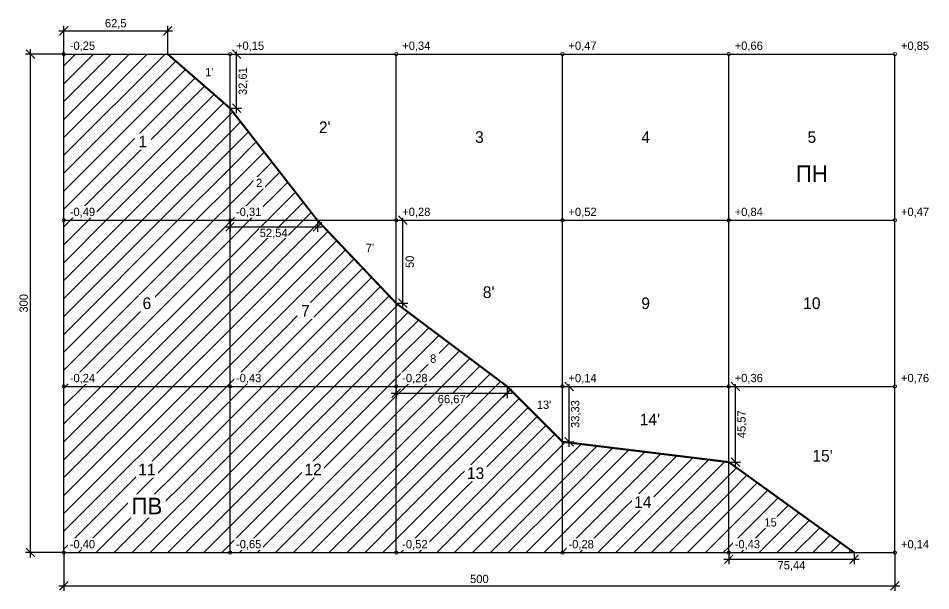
# Model space of a CAD drawing. Header units: metres. Extents: x -53 to 561, y -5023 to 322.
# Drawn here: x -27 to 522, y -4023 to -3678 of the extents above; entities that cross this region are included whole.
import ezdxf

# ---------------------------------------------------------------- set-up
doc = ezdxf.new("R2010")
doc.units = ezdxf.units.M
for name, color, linetype, lineweight in [('ЛНР', 1, 'Continuous', 70), ('Номера_фигур', 7, 'Continuous', 25), ('Отметки', 5, 'Continuous', 18), ('ПВ_ПН', 7, 'Continuous', 35), ('ПВ_штриховка', 8, 'Continuous', 18), ('Размеры', 3, 'Continuous', 18), ('Сетка', 7, 'Continuous', 25)]:
    doc.layers.add(name, color=color, linetype=linetype, lineweight=lineweight)
doc.styles.add('ГОСТ тип Б', font='ofont.ru_GOST type B.ttf')
doc.dimstyles.new('М1-2000', dxfattribs={"dimscale": 2, "dimtxt": 2.5, "dimasz": 2.5, "dimexe": 1.5, "dimexo": 0, "dimgap": 0.8, "dimtad": 1, "dimtxsty": 'ГОСТ тип Б', "dimtsz": 1.3, "dimcen": 2.5, "dimdle": 1.5, "dimclrd": 3, "dimclre": 3, "dimclrt": 3, "dimazin": 3, "dimtfac": 1, "dimtix": 1, "dimtmove": 0, "dimatfit": 3, "dimtfill": 1, "dimarcsym": 0})

# ---------------------------------------------------------------- blocks, each defined once
blk = doc.blocks.new('_OBLIQUE')
at = {"color": 0, "linetype": 'ByBlock'}
blk.add_line((-0.5, -0.5), (0.5, 0.5), dxfattribs=at)
blk = doc.blocks.new('*D11')
at = {"color": 3, "transparency": 16777216}
for p, q in [((0, -3700), (0, -3683)), ((62.5, -3700), (62.5, -3683)), ((-3, -3686), (65.5, -3686))]:
    blk.add_line(p, q, dxfattribs=at)
at = {"layer": 'Defpoints', "transparency": 16777216}
for p in [(0, -3686), (0, -3700), (62.5, -3700)]:
    blk.add_point(p, dxfattribs=at)
at = {"layer": 'Размеры', "color": 3, "transparency": 16777216, "xscale": 5.2, "yscale": 5.2}
for p in [(0, -3686), (62.5, -3686)]:
    blk.add_blockref('_OBLIQUE', p, dxfattribs=at)
at = {"layer": 'Размеры', "color": 3, "transparency": 16777216, "insert": (31.25, -3681.9), "char_height": 5, "attachment_point": 5, "style": 'ГОСТ тип Б', "bg_fill": 3, "box_fill_scale": 1.1, "bg_fill_color": 1, "bg_fill_transparency": 0}
blk.add_mtext('62,5', dxfattribs=at)
blk = doc.blocks.new('*D12')
at = {"color": 3, "transparency": 16777216}
for p, q in [((100, -3800), (100, -3807)), ((152.54, -3800), (152.54, -3807)), ((97, -3804), (155.54, -3804))]:
    blk.add_line(p, q, dxfattribs=at)
at = {"layer": 'Defpoints', "transparency": 16777216}
for p in [(100, -3800), (152.54, -3800), (100, -3804)]:
    blk.add_point(p, dxfattribs=at)
at = {"layer": 'Размеры', "color": 3, "transparency": 16777216, "xscale": 5.2, "yscale": 5.2}
for p in [(100, -3804), (152.54, -3804)]:
    blk.add_blockref('_OBLIQUE', p, dxfattribs=at)
at = {"layer": 'Размеры', "color": 3, "transparency": 16777216, "insert": (126.27, -3808.1), "char_height": 5, "attachment_point": 5, "style": 'ГОСТ тип Б', "bg_fill": 3, "box_fill_scale": 1.1, "bg_fill_color": 1, "bg_fill_transparency": 0}
blk.add_mtext('52,54', dxfattribs=at)
blk = doc.blocks.new('*D13')
at = {"color": 3, "transparency": 16777216}
for p, q in [((200, -3900), (200, -3907)), ((266.67, -3900), (266.67, -3907)), ((197, -3904), (269.67, -3904))]:
    blk.add_line(p, q, dxfattribs=at)
at = {"layer": 'Defpoints', "transparency": 16777216}
for p in [(200, -3900), (266.67, -3900), (200, -3904)]:
    blk.add_point(p, dxfattribs=at)
at = {"layer": 'Размеры', "color": 3, "transparency": 16777216, "xscale": 5.2, "yscale": 5.2}
for p in [(200, -3904), (266.67, -3904)]:
    blk.add_blockref('_OBLIQUE', p, dxfattribs=at)
at = {"layer": 'Размеры', "color": 3, "transparency": 16777216, "insert": (233.33, -3908.1), "char_height": 5, "attachment_point": 5, "style": 'ГОСТ тип Б', "bg_fill": 3, "box_fill_scale": 1.1, "bg_fill_color": 1, "bg_fill_transparency": 0}
blk.add_mtext('66,67', dxfattribs=at)
blk = doc.blocks.new('*D14')
at = {"color": 3, "transparency": 16777216}
for p, q in [((400, -4000), (400, -4007)), ((475.44, -4000), (475.44, -4007)), ((397, -4004), (478.44, -4004))]:
    blk.add_line(p, q, dxfattribs=at)
at = {"layer": 'Defpoints', "transparency": 16777216}
for p in [(400, -4000), (475.44, -4000), (400, -4004)]:
    blk.add_point(p, dxfattribs=at)
at = {"layer": 'Размеры', "color": 3, "transparency": 16777216, "xscale": 5.2, "yscale": 5.2}
for p in [(400, -4004), (475.44, -4004)]:
    blk.add_blockref('_OBLIQUE', p, dxfattribs=at)
at = {"layer": 'Размеры', "color": 3, "transparency": 16777216, "insert": (437.72, -4008.1), "char_height": 5, "attachment_point": 5, "style": 'ГОСТ тип Б', "bg_fill": 3, "box_fill_scale": 1.1, "bg_fill_color": 1, "bg_fill_transparency": 0}
blk.add_mtext('75,44', dxfattribs=at)
blk = doc.blocks.new('*D15')
at = {"color": 3, "transparency": 16777216}
for p, q in [((104, -3735.61), (104, -3697)), ((100, -3700), (107, -3700)), ((100, -3732.61), (107, -3732.61))]:
    blk.add_line(p, q, dxfattribs=at)
at = {"layer": 'Defpoints', "transparency": 16777216}
for p in [(100, -3700), (100, -3732.61), (104, -3732.61)]:
    blk.add_point(p, dxfattribs=at)
at = {"layer": 'Размеры', "color": 3, "transparency": 16777216, "xscale": 5.2, "yscale": 5.2, "rotation": 90}
for p in [(104, -3700), (104, -3732.61)]:
    blk.add_blockref('_OBLIQUE', p, dxfattribs=at)
at = {"layer": 'Размеры', "color": 3, "transparency": 16777216, "insert": (108.1, -3716.3), "char_height": 5, "attachment_point": 5, "rotation": 90, "style": 'ГОСТ тип Б', "bg_fill": 3, "box_fill_scale": 1.1, "bg_fill_color": 1, "bg_fill_transparency": 0}
blk.add_mtext('32,61', dxfattribs=at)
blk = doc.blocks.new('*D16')
at = {"color": 3, "transparency": 16777216}
for p, q in [((204, -3853), (204, -3797)), ((200, -3800), (207, -3800)), ((200, -3850), (207, -3850))]:
    blk.add_line(p, q, dxfattribs=at)
at = {"layer": 'Defpoints', "transparency": 16777216}
for p in [(200, -3800), (200, -3850), (204, -3850)]:
    blk.add_point(p, dxfattribs=at)
at = {"layer": 'Размеры', "color": 3, "transparency": 16777216, "xscale": 5.2, "yscale": 5.2, "rotation": 90}
for p in [(204, -3800), (204, -3850)]:
    blk.add_blockref('_OBLIQUE', p, dxfattribs=at)
at = {"layer": 'Размеры', "color": 3, "transparency": 16777216, "insert": (208.1, -3825), "char_height": 5, "attachment_point": 5, "rotation": 90, "style": 'ГОСТ тип Б', "bg_fill": 3, "box_fill_scale": 1.1, "bg_fill_color": 1, "bg_fill_transparency": 0}
blk.add_mtext('50', dxfattribs=at)
blk = doc.blocks.new('*D17')
at = {"color": 3, "transparency": 16777216}
for p, q in [((304, -3936.33), (304, -3897)), ((300, -3900), (307, -3900)), ((300, -3933.33), (307, -3933.33))]:
    blk.add_line(p, q, dxfattribs=at)
at = {"layer": 'Defpoints', "transparency": 16777216}
for p in [(300, -3900), (300, -3933.33), (304, -3933.33)]:
    blk.add_point(p, dxfattribs=at)
at = {"layer": 'Размеры', "color": 3, "transparency": 16777216, "xscale": 5.2, "yscale": 5.2, "rotation": 90}
for p in [(304, -3900), (304, -3933.33)]:
    blk.add_blockref('_OBLIQUE', p, dxfattribs=at)
at = {"layer": 'Размеры', "color": 3, "transparency": 16777216, "insert": (308.1, -3916.67), "char_height": 5, "attachment_point": 5, "rotation": 90, "style": 'ГОСТ тип Б', "bg_fill": 3, "box_fill_scale": 1.1, "bg_fill_color": 1, "bg_fill_transparency": 0}
blk.add_mtext('33,33', dxfattribs=at)
blk = doc.blocks.new('*D18')
at = {"color": 3, "transparency": 16777216}
for p, q in [((404, -3948.57), (404, -3897)), ((400, -3900), (407, -3900)), ((400, -3945.57), (407, -3945.57))]:
    blk.add_line(p, q, dxfattribs=at)
at = {"layer": 'Defpoints', "transparency": 16777216}
for p in [(400, -3900), (400, -3945.57), (404, -3945.57)]:
    blk.add_point(p, dxfattribs=at)
at = {"layer": 'Размеры', "color": 3, "transparency": 16777216, "xscale": 5.2, "yscale": 5.2, "rotation": 90}
for p in [(404, -3900), (404, -3945.57)]:
    blk.add_blockref('_OBLIQUE', p, dxfattribs=at)
at = {"layer": 'Размеры', "color": 3, "transparency": 16777216, "insert": (408.1, -3922.78), "char_height": 5, "attachment_point": 5, "rotation": 90, "style": 'ГОСТ тип Б', "bg_fill": 3, "box_fill_scale": 1.1, "bg_fill_color": 1, "bg_fill_transparency": 0}
blk.add_mtext('45,57', dxfattribs=at)
blk = doc.blocks.new('*D19')
at = {"color": 3, "transparency": 16777216}
for p, q in [((0, -4000), (0, -4023)), ((500, -4000), (500, -4023)), ((-3, -4020), (503, -4020))]:
    blk.add_line(p, q, dxfattribs=at)
at = {"layer": 'Defpoints', "transparency": 16777216}
for p in [(0, -4000), (500, -4000), (0, -4020)]:
    blk.add_point(p, dxfattribs=at)
at = {"layer": 'Размеры', "color": 3, "transparency": 16777216, "xscale": 5.2, "yscale": 5.2}
for p in [(0, -4020), (500, -4020)]:
    blk.add_blockref('_OBLIQUE', p, dxfattribs=at)
at = {"layer": 'Размеры', "color": 3, "transparency": 16777216, "insert": (250, -4015.9), "char_height": 5, "attachment_point": 5, "style": 'ГОСТ тип Б', "bg_fill": 3, "box_fill_scale": 1.1, "bg_fill_color": 1, "bg_fill_transparency": 0}
blk.add_mtext('500', dxfattribs=at)
blk = doc.blocks.new('*D20')
at = {"color": 3, "transparency": 16777216}
for p, q in [((-20, -4003), (-20, -3697)), ((0, -3700), (-23, -3700)), ((0, -4000), (-23, -4000))]:
    blk.add_line(p, q, dxfattribs=at)
at = {"layer": 'Defpoints', "transparency": 16777216}
for p in [(0, -3700), (-20, -4000), (0, -4000)]:
    blk.add_point(p, dxfattribs=at)
at = {"layer": 'Размеры', "color": 3, "transparency": 16777216, "xscale": 5.2, "yscale": 5.2, "rotation": 90}
for p in [(-20, -3700), (-20, -4000)]:
    blk.add_blockref('_OBLIQUE', p, dxfattribs=at)
at = {"layer": 'Размеры', "color": 3, "transparency": 16777216, "insert": (-24.1, -3850), "char_height": 5, "attachment_point": 5, "rotation": 90, "style": 'ГОСТ тип Б', "bg_fill": 3, "box_fill_scale": 1.1, "bg_fill_color": 1, "bg_fill_transparency": 0}
blk.add_mtext('300', dxfattribs=at)

msp = doc.modelspace()

# ---------------------------------------------------------------- hatches: boundary and pattern name
at = {"layer": 'ПВ_штриховка'}
h = msp.add_hatch(dxfattribs=at)
h.set_pattern_fill('ANSI31', color=8, scale=2.4)
h.paths.add_polyline_path([(62.5, -3700), (0, -3700), (0, -3800), (100, -3800), (100, -3732.609)])
h = msp.add_hatch(dxfattribs=at)
h.set_pattern_fill('ANSI31', color=8, scale=2.4)
h.paths.add_polyline_path([(100, -3732.609), (100, -3800), (152.542, -3800)])
h = msp.add_hatch(dxfattribs=at)
h.set_pattern_fill('ANSI31', color=8, scale=2.4)
h.paths.add_polyline_path([(0, -3900), (100, -3900), (100, -3800), (0, -3800)])
h = msp.add_hatch(dxfattribs=at)
h.set_pattern_fill('ANSI31', color=8, scale=2.4)
h.paths.add_polyline_path([(152.542, -3800), (100, -3800), (100, -3900), (200, -3900), (200, -3850)])
h = msp.add_hatch(dxfattribs=at)
h.set_pattern_fill('ANSI31', color=8, scale=2.4)
h.paths.add_polyline_path([(200, -3850), (200, -3900), (266.667, -3900)])
h = msp.add_hatch(dxfattribs=at)
h.set_pattern_fill('ANSI31', color=8, scale=2.4)
h.paths.add_polyline_path([(0, -4000), (100, -4000), (100, -3900), (0, -3900)])
h = msp.add_hatch(dxfattribs=at)
h.set_pattern_fill('ANSI31', color=8, scale=2.4)
h.paths.add_polyline_path([(100, -4000), (200, -4000), (200, -3900), (100, -3900)])
h = msp.add_hatch(dxfattribs=at)
h.set_pattern_fill('ANSI31', color=8, scale=2.4)
h.paths.add_polyline_path([(266.667, -3900), (200, -3900), (200, -4000), (300, -4000), (300, -3933.333)])
h = msp.add_hatch(dxfattribs=at)
h.set_pattern_fill('ANSI31', color=8, scale=2.4)
h.paths.add_polyline_path([(300, -3933.333), (300, -4000), (400, -4000), (400, -3945.57)])
h = msp.add_hatch(dxfattribs=at)
h.set_pattern_fill('ANSI31', color=8, scale=2.4)
h.paths.add_polyline_path([(400, -3945.57), (400, -4000), (475.439, -4000)])

# ---------------------------------------------------------------- linework, layer by layer
at = {"layer": 'ЛНР', "const_width": 1.2}
msp.add_lwpolyline([(475.439, -4000), (400, -3945.57), (300, -3933.333), (266.667, -3900), (200, -3850), (152.542, -3800), (100, -3732.609), (62.5, -3700)], dxfattribs=at)
at = {"layer": 'Сетка'}
for p, q in [((0, -3700), (500, -3700)), ((0, -4000), (0, -3700)), ((100, -4000), (100, -3700)), ((200, -4000), (200, -3700)), ((300, -4000), (300, -3700)), ((400, -4000), (400, -3700)), ((500, -4000), (500, -3700)), ((0, -3800), (500, -3800)), ((0, -3900), (500, -3900)), ((0, -4000), (500, -4000))]:
    msp.add_line(p, q, dxfattribs=at)

# ---------------------------------------------------------------- next in the draw order: texts
at = {"layer": 'Номера_фигур', "attachment_point": 5, "style": 'ГОСТ тип Б', "bg_fill": 3, "box_fill_scale": 1.2, "bg_fill_color": 0, "bg_fill_transparency": 0}
for s, insert, char_height in [("1'", (87.5, -3710.87), 5), ("2'", (156.989, -3744.076), 7), ('1', (47.558, -3752.548), 7), ('3', (250, -3750), 7), ('4', (350, -3750), 7), ('5', (450, -3750), 7), ('2', (117.514, -3777.536), 5), ("7'", (184.181, -3816.667), 5), ("8'", (255.556, -3843.333), 7), ('6', (50, -3850), 7), ('9', (350, -3850), 7), ('10', (450, -3850), 7), ('7', (145.399, -3854.487), 7), ('8', (222.222, -3883.333), 5), ("13'", (288.889, -3911.111), 5), ("14'", (352.585, -3919.884), 7), ("15'", (456.421, -3941.77), 7), ('11', (50, -3950), 7), ('12', (150, -3950), 7), ('13', (247.712, -3952.288), 7), ('14', (348.316, -3969.623), 7), ('15', (425.146, -3981.857), 5)]:
    msp.add_mtext(s, dxfattribs=dict(at, insert=insert, char_height=char_height))
at = {"layer": 'Отметки', "char_height": 5, "attachment_point": 7, "style": 'ГОСТ тип Б', "bg_fill": 3, "box_fill_scale": 1.2, "bg_fill_color": 0, "bg_fill_transparency": 0}
for s, insert in [('+0,34', (203.6, -3698.4)), ('+0,47', (303.6, -3698.4)), ('+0,66', (403.6, -3698.4)), ('+0,85', (503.6, -3698.4)), ('+0,52', (303.6, -3798.4)), ('+0,84', (403.6, -3798.4)), ('+0,47', (503.6, -3798.4)), ('-0,43', (103.6, -3898.4)), ('+0,76', (503.6, -3898.4))]:
    msp.add_mtext(s, dxfattribs=dict(at, insert=insert))
at = {"layer": 'ПВ_ПН', "char_height": 10, "attachment_point": 5, "style": 'ГОСТ тип Б', "bg_fill": 3, "box_fill_scale": 1.2, "bg_fill_color": 0, "bg_fill_transparency": 0}
for s, insert in [('ПН', (450, -3772)), ('ПВ', (50, -3972))]:
    msp.add_mtext(s, dxfattribs=dict(at, insert=insert))

# ---------------------------------------------------------------- next in the draw order: dimensions: what is measured, and where the dimension line sits
at = {"layer": 'Размеры'}
for base, p1, p2, override, picture, middle in [((0, -3686), (0, -3700), (62.5, -3700), {"dimtad": 1}, '*D11', (31.25, -3681.9)), ((100, -3804), (100, -3800), (152.542, -3800), {"dimtad": 4}, '*D12', (126.271, -3808.1)), ((200, -3904), (200, -3900), (266.667, -3900), {"dimtad": 4}, '*D13', (233.333, -3908.1)), ((400, -4004), (400, -4000), (475.439, -4000), {"dimtad": 4}, '*D14', (437.719, -4008.1))]:
    dim = msp.add_linear_dim(base=base, p1=p1, p2=p2, dimstyle='М1-2000', override=override, dxfattribs=at)
    dim.commit()
    dim.dimension.update_dxf_attribs({"geometry": picture, "text_midpoint": middle})
for base, p1, p2, picture, middle in [((104, -3732.609), (100, -3732.609), (100, -3700), '*D15', (108.1, -3716.304)), ((204, -3850), (200, -3850), (200, -3800), '*D16', (208.1, -3825)), ((304, -3933.333), (300, -3933.333), (300, -3900), '*D17', (308.1, -3916.667)), ((404, -3945.57), (400, -3945.57), (400, -3900), '*D18', (408.1, -3922.785))]:
    dim = msp.add_linear_dim(base=base, p1=p1, p2=p2, angle=90, dimstyle='М1-2000', override={"dimtad": 4}, dxfattribs=at)
    dim.commit()
    dim.dimension.update_dxf_attribs({"geometry": picture, "text_midpoint": middle})

# ---------------------------------------------------------------- next in the draw order: linework, layer by layer
at = {"layer": 'Отметки'}
for centre in [(200, -3700), (300, -3700), (400, -3700), (500, -3700), (300, -3800), (400, -3800), (500, -3800), (100, -3900), (500, -3900)]:
    msp.add_circle(centre, 1, dxfattribs=at)

# ---------------------------------------------------------------- next in the draw order: texts
at = {"layer": 'Отметки', "char_height": 5, "attachment_point": 7, "style": 'ГОСТ тип Б', "bg_fill": 3, "box_fill_scale": 1.2, "bg_fill_color": 0, "bg_fill_transparency": 0}
for s, insert in [('+0,15', (103.6, -3698.4)), ('-0,31', (103.6, -3798.4)), ('+0,28', (203.6, -3798.4)), ('-0,28', (203.6, -3898.4)), ('+0,14', (303.6, -3898.4)), ('+0,36', (403.6, -3898.4))]:
    msp.add_mtext(s, dxfattribs=dict(at, insert=insert))

# ---------------------------------------------------------------- next in the draw order: dimensions: what is measured, and where the dimension line sits
at = {"layer": 'Размеры'}
dim = msp.add_linear_dim(base=(0, -4020), p1=(0, -4000), p2=(500, -4000), dimstyle='М1-2000', dxfattribs=at)
dim.commit()
dim.dimension.update_dxf_attribs({"geometry": '*D19', "text_midpoint": (250, -4015.9)})

# ---------------------------------------------------------------- next in the draw order: linework, layer by layer
at = {"layer": 'Отметки'}
for centre in [(100, -3700), (100, -3800), (200, -3800), (200, -3900), (300, -3900), (400, -3900)]:
    msp.add_circle(centre, 1, dxfattribs=at)

# ---------------------------------------------------------------- next in the draw order: texts
at = {"layer": 'Отметки', "char_height": 5, "attachment_point": 7, "style": 'ГОСТ тип Б', "bg_fill": 3, "box_fill_scale": 1.2, "bg_fill_color": 0, "bg_fill_transparency": 0}
for s, insert in [('-0,65', (103.6, -3998.4)), ('-0,52', (203.6, -3998.4)), ('-0,28', (303.6, -3998.4)), ('-0,43', (403.6, -3998.4)), ('+0,14', (503.6, -3998.4))]:
    msp.add_mtext(s, dxfattribs=dict(at, insert=insert))

# ---------------------------------------------------------------- next in the draw order: dimensions: what is measured, and where the dimension line sits
at = {"layer": 'Размеры'}
dim = msp.add_linear_dim(base=(-20, -4000), p1=(0, -4000), p2=(0, -3700), angle=90, dimstyle='М1-2000', dxfattribs=at)
dim.commit()
dim.dimension.update_dxf_attribs({"geometry": '*D20', "text_midpoint": (-24.1, -3850)})

# ---------------------------------------------------------------- next in the draw order: linework, layer by layer
at = {"layer": 'Отметки'}
for centre in [(100, -4000), (200, -4000), (300, -4000), (400, -4000), (500, -4000)]:
    msp.add_circle(centre, 1, dxfattribs=at)

# ---------------------------------------------------------------- next in the draw order: texts
at = {"layer": 'Отметки', "char_height": 5, "attachment_point": 7, "style": 'ГОСТ тип Б', "bg_fill": 3, "box_fill_scale": 1.2, "bg_fill_color": 0, "bg_fill_transparency": 0}
for s, insert in [('-0,25', (3.6, -3698.4)), ('-0,49', (3.6, -3798.4)), ('-0,24', (3.6, -3898.4)), ('-0,40', (3.6, -3998.4))]:
    msp.add_mtext(s, dxfattribs=dict(at, insert=insert))

# ---------------------------------------------------------------- next in the draw order: linework, layer by layer
at = {"layer": 'Отметки'}
for centre in [(0, -3700), (0, -3800), (0, -3900), (0, -4000)]:
    msp.add_circle(centre, 1, dxfattribs=at)

doc.saveas('drawing.dxf')
